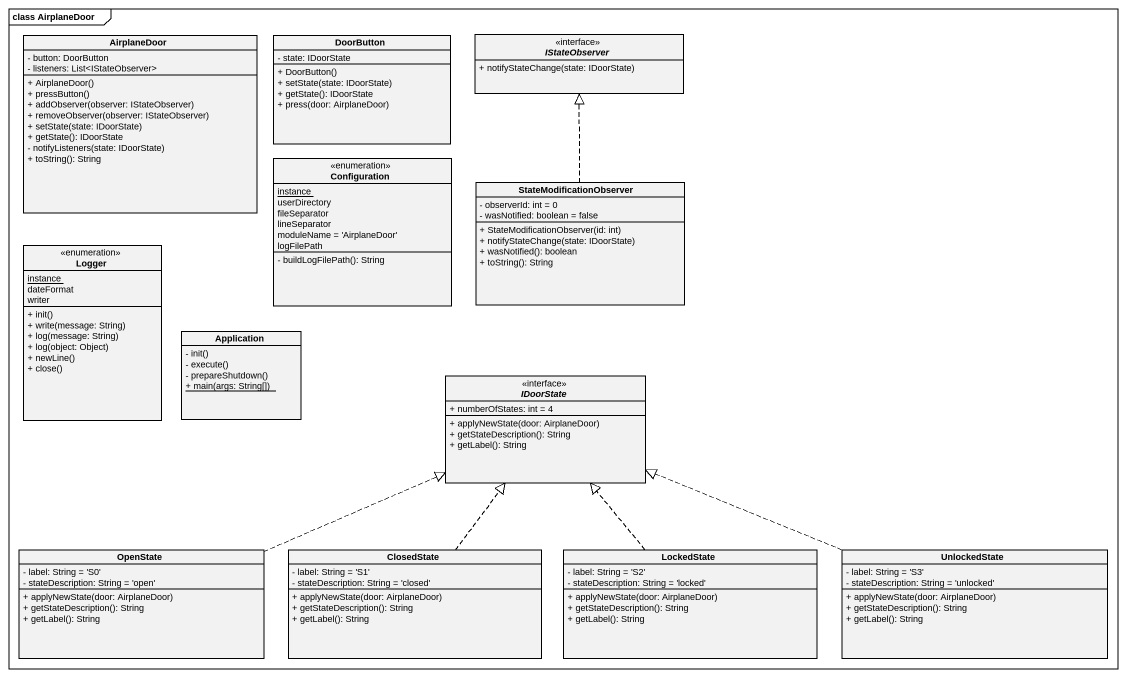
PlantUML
@startuml
mainframe class AirplaneDoor
hide circle
hide empty members
skinparam classAttributeIconSize 0
class AirplaneDoor {
  - button: DoorButton
  - listeners: List<IStateObserver>
  + AirplaneDoor()
  + pressButton()
  + addObserver(observer: IStateObserver)
  + removeObserver(observer: IStateObserver)
  + setState(state: IDoorState)
  + getState(): IDoorState
  - notifyListeners(state: IDoorState)
  + toString(): String
}
class DoorButton {
  - state: IDoorState
  + DoorButton()
  + setState(state: IDoorState)
  + getState(): IDoorState
  + press(door: AirplaneDoor)
}
interface IStateObserver {
  + notifyStateChange(state: IDoorState)
}
enum Configuration {
  {static} instance
  userDirectory
  fileSeparator
  lineSeparator
  moduleName = 'AirplaneDoor'
  logFilePath
  - buildLogFilePath(): String
}
class StateModificationObserver {
  - observerId: int = 0
  - wasNotified: boolean = false
  + StateModificationObserver(id: int)
  + notifyStateChange(state: IDoorState)
  + wasNotified(): boolean
  + toString(): String
}
enum Logger {
  {static} instance
  dateFormat
  writer
  + init()
  + write(message: String)
  + log(message: String)
  + log(object: Object)
  + newLine()
  + close()
}
class Application {
  - init()
  - execute()
  - prepareShutdown()
  {static} + main(args: String[])
}
interface IDoorState {
  + numberOfStates: int = 4
  + applyNewState(door: AirplaneDoor)
  + getStateDescription(): String
  + getLabel(): String
}
class OpenState {
  - label: String = 'S0'
  - stateDescription: String = 'open'
  + applyNewState(door: AirplaneDoor)
  + getStateDescription(): String
  + getLabel(): String
}
class ClosedState {
  - label: String = 'S1'
  - stateDescription: String = 'closed'
  + applyNewState(door: AirplaneDoor)
  + getStateDescription(): String
  + getLabel(): String
}
class LockedState {
  - label: String = 'S2'
  - stateDescription: String = 'locked'
  + applyNewState(door: AirplaneDoor)
  + getStateDescription(): String
  + getLabel(): String
}
class UnlockedState {
  - label: String = 'S3'
  - stateDescription: String = 'unlocked'
  + applyNewState(door: AirplaneDoor)
  + getStateDescription(): String
  + getLabel(): String
}
StateModificationObserver .up.|> IStateObserver
OpenState .right.|> IDoorState
ClosedState .up.|> IDoorState
LockedState .up.|> IDoorState
UnlockedState .left.|> IDoorState
@enduml
